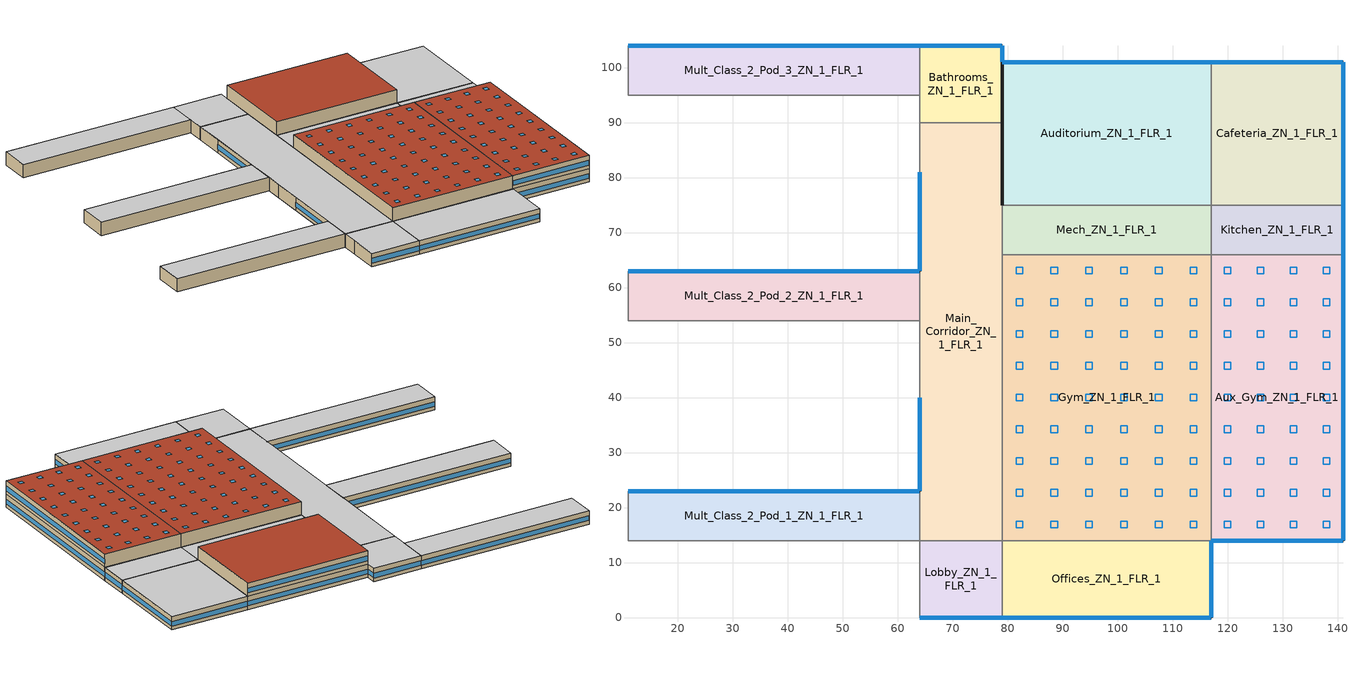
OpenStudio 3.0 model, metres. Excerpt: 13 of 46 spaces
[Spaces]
Aux_Gym_ZN_1_FLR_1
 floor ground (ext-slab): 141,66 141,14 117,14 117,66 z0
 wall outside (Steel Frame Non-res Ext Wall): 117,14 141,14 141,66 z0:4; 117,14 141,14 141,66 z4:8
 wall to Kitchen_ZN_1_FLR_1 (int-walls): 141,66 117,66 z0:4
 wall to Gym_ZN_1_FLR_1 (int-walls): 117,66 117,14 z0:4; 117,66 117,14 z4:8
 wall to LIBRARY_MEDIA_CENTER_ZN_1_FLR_2 (int-walls): 141,66 117,66 z4:8
 window (Window Non-res Fixed): 117.05,14 140.95,14 z1.1:2.51; 141,14.05 141,65.95 z1.1:2.5; 117.05,14 140.95,14 z5.1:6.51; 141,14.05 141,65.95 z5.1:6.5
 roof outside (IEAD Non-res Roof): 141,14 141,66 117,66 117,14 z8
 skylight (Skylight cons 456): 120.61,50.95 120.61,52.17 119.39,52.17 119.39,50.95 z8; 126.61,39.39 126.61,40.61 125.39,40.61 125.39,39.39 z8; 120.61,16.28 120.61,17.5 119.39,17.5 119.39,16.28 z8; 126.61,27.83 126.61,29.05 125.39,29.05 125.39,27.83 z8; 132.61,27.83 132.61,29.05 131.39,29.05 131.39,27.83 z8; 138.61,27.83 138.61,29.05 137.39,29.05 137.39,27.83 z8; 120.61,33.61 120.61,34.83 119.39,34.83 119.39,33.61 z8; 126.61,33.61 126.61,34.83 125.39,34.83 125.39,33.61 z8; 132.61,33.61 132.61,34.83 131.39,34.83 131.39,33.61 z8; 138.61,33.61 138.61,34.83 137.39,34.83 137.39,33.61 z8; 120.61,39.39 120.61,40.61 119.39,40.61 119.39,39.39 z8; 132.61,39.39 132.61,40.61 131.39,40.61 131.39,39.39 z8; 126.61,16.28 126.61,17.5 125.39,17.5 125.39,16.28 z8; 138.61,39.39 138.61,40.61 137.39,40.61 137.39,39.39 z8; 120.61,45.17 120.61,46.39 119.39,46.39 119.39,45.17 z8; 126.61,45.17 126.61,46.39 125.39,46.39 125.39,45.17 z8; 132.61,45.17 132.61,46.39 131.39,46.39 131.39,45.17 z8; 138.61,45.17 138.61,46.39 137.39,46.39 137.39,45.17 z8; 126.61,50.95 126.61,52.17 125.39,52.17 125.39,50.95 z8; 132.61,50.95 132.61,52.17 131.39,52.17 131.39,50.95 z8; 138.61,50.95 138.61,52.17 137.39,52.17 137.39,50.95 z8; 120.61,56.72 120.61,57.94 119.39,57.94 119.39,56.72 z8; 132.61,16.28 132.61,17.5 131.39,17.5 131.39,16.28 z8; 126.61,56.72 126.61,57.94 125.39,57.94 125.39,56.72 z8; 132.61,56.72 132.61,57.94 131.39,57.94 131.39,56.72 z8; 138.61,56.72 138.61,57.94 137.39,57.94 137.39,56.72 z8; 120.61,62.5 120.61,63.72 119.39,63.72 119.39,62.5 z8; 126.61,62.5 126.61,63.72 125.39,63.72 125.39,62.5 z8; 132.61,62.5 132.61,63.72 131.39,63.72 131.39,62.5 z8; 138.61,62.5 138.61,63.72 137.39,63.72 137.39,62.5 z8; 138.61,16.28 138.61,17.5 137.39,17.5 137.39,16.28 z8; 120.61,22.06 120.61,23.28 119.39,23.28 119.39,22.06 z8; 126.61,22.06 126.61,23.28 125.39,23.28 125.39,22.06 z8; 132.61,22.06 132.61,23.28 131.39,23.28 131.39,22.06 z8; 138.61,22.06 138.61,23.28 137.39,23.28 137.39,22.06 z8; 120.61,27.83 120.61,29.05 119.39,29.05 119.39,27.83 z8
Lobby_ZN_1_FLR_1
 floor ground (ext-slab): 79,14 79,0 64,0 64,14 z0
 wall outside (Steel Frame Non-res Ext Wall): 64,0 79,0 z0:4
 wall to Mult_Class_1_Pod_1_ZN_1_FLR_1 (int-walls): 64,9 64,0 z0:4
 wall to Offices_ZN_1_FLR_1 (int-walls): 79,0 79,14 z0:4
 wall to Main_Corridor_ZN_1_FLR_1 (int-walls): 79,14 64,14 z0:4
 wall to Corridor_Pod_1_ZN_1_FLR_1 (int-walls): 64,14 64,9 z0:4
 window (Window Non-res Fixed): 64.05,0 78.95,0 z1.1:2.51
 ceiling to Lobby_ZN_1_FLR_2 (INT-FLOOR-UNDERSIDE): 79,0 79,14 64,14 64,0 z4
Bathrooms_ZN_1_FLR_1
 floor ground (ext-slab): 79,104 79,90 64,90 64,104 z0
 wall outside (Steel Frame Non-res Ext Wall): 79,90 79,101 79,104 64,104 z0:4
 wall to Corridor_Pod_3_ZN_1_FLR_1 (int-walls): 64,95 64,90 z0:4
 wall to Main_Corridor_ZN_1_FLR_1 (int-walls): 64,90 79,90 z0:4
 wall to Mult_Class_2_Pod_3_ZN_1_FLR_1 (int-walls): 64,104 64,95 z0:4
 window (Window Non-res Fixed): 79,101.05 79,103.95 z1.1:2.55; 78.95,104 64.05,104 z1.1:2.51
 ceiling to Bathrooms_ZN_1_FLR_2 (INT-FLOOR-UNDERSIDE): 79,90 79,104 64,104 64,90 z4
Auditorium_ZN_1_FLR_1
 floor ground (ext-slab): 117,101 117,75 79,75 79,101 z0
 wall outside (Steel Frame Non-res Ext Wall): 117,101 79,101 79,75 z0:4; 117,101 79,101 79,75 z4:8
 wall to Mech_ZN_1_FLR_1 (int-walls): 79,75 117,75 z0:4
 wall to Cafeteria_ZN_1_FLR_1 (int-walls): 117,75 117,101 z0:4
 wall to Mech_ZN_1_FLR_2 (int-walls): 79,75 117,75 z4:8
 wall to LIBRARY_MEDIA_CENTER_ZN_1_FLR_2 (int-walls): 117,75 117,101 z4:8
 window (Window Non-res Fixed): 116.95,101 79.05,101 z1.1:2.5; 116.95,101 79.05,101 z5.1:6.5
 roof outside (IEAD Non-res Roof): 117,75 117,101 79,101 79,75 z8
Cafeteria_ZN_1_FLR_1
 floor ground (ext-slab): 141,101 141,75 117,75 117,101 z0
 wall outside (Steel Frame Non-res Ext Wall): 141,75 141,101 117,101 z0:4
 wall to Kitchen_ZN_1_FLR_1 (int-walls): 117,75 141,75 z0:4
 window (Window Non-res Fixed): 141,75.05 141,100.95 / 140.95,101 117.05,101 z1.1:2.51
 ceiling to LIBRARY_MEDIA_CENTER_ZN_1_FLR_2 (INT-FLOOR-UNDERSIDE): 141,75 141,101 117,101 117,75 z4
Gym_ZN_1_FLR_1
 floor ground (ext-slab): 117,66 117,14 79,14 79,66 z0
 wall to Offices_ZN_1_FLR_1 (int-walls): 79,14 117,14 z0:4
 wall to Mech_ZN_1_FLR_1 (int-walls): 117,66 79,66 z0:4
 wall to Main_Corridor_ZN_1_FLR_1 (int-walls): 79,66 79,14 z0:4
 wall to Offices_ZN_1_FLR_2 (int-walls): 79,14 117,14 z4:8
 wall to Mech_ZN_1_FLR_2 (int-walls): 117,66 79,66 z4:8
 wall to Main_Corridor_ZN_1_FLR_2 (int-walls): 79,66 79,14 z4:8
 roof outside (IEAD Non-res Roof): 117,14 117,66 79,66 79,14 z8
 skylight (Skylight cons 456): 108.11,33.61 108.11,34.83 106.89,34.83 106.89,33.61 z8; 82.78,16.28 82.78,17.5 81.56,17.5 81.56,16.28 z8; 101.78,22.06 101.78,23.28 100.56,23.28 100.56,22.06 z8; 108.11,22.06 108.11,23.28 106.89,23.28 106.89,22.06 z8; 114.44,22.06 114.44,23.28 113.22,23.28 113.22,22.06 z8; 82.78,27.83 82.78,29.05 81.56,29.05 81.56,27.83 z8; 89.11,27.83 89.11,29.05 87.89,29.05 87.89,27.83 z8; 95.44,27.83 95.44,29.05 94.22,29.05 94.22,27.83 z8; 101.78,27.83 101.78,29.05 100.56,29.05 100.56,27.83 z8; 108.11,27.83 108.11,29.05 106.89,29.05 106.89,27.83 z8; 114.44,27.83 114.44,29.05 113.22,29.05 113.22,27.83 z8; 82.78,33.61 82.78,34.83 81.56,34.83 81.56,33.61 z8; 89.11,16.28 89.11,17.5 87.89,17.5 87.89,16.28 z8; 89.11,33.61 89.11,34.83 87.89,34.83 87.89,33.61 z8; 95.44,33.61 95.44,34.83 94.22,34.83 94.22,33.61 z8; 101.78,33.61 101.78,34.83 100.56,34.83 100.56,33.61 z8; 114.44,33.61 114.44,34.83 113.22,34.83 113.22,33.61 z8; 82.78,39.39 82.78,40.61 81.56,40.61 81.56,39.39 z8; 89.11,39.39 89.11,40.61 87.89,40.61 87.89,39.39 z8; 95.44,39.39 95.44,40.61 94.22,40.61 94.22,39.39 z8; 101.78,39.39 101.78,40.61 100.56,40.61 100.56,39.39 z8; 108.11,39.39 108.11,40.61 106.89,40.61 106.89,39.39 z8; 95.44,16.28 95.44,17.5 94.22,17.5 94.22,16.28 z8; 114.44,39.39 114.44,40.61 113.22,40.61 113.22,39.39 z8; 82.78,45.17 82.78,46.39 81.56,46.39 81.56,45.17 z8; 89.11,45.17 89.11,46.39 87.89,46.39 87.89,45.17 z8; 95.44,45.17 95.44,46.39 94.22,46.39 94.22,45.17 z8; 101.78,45.17 101.78,46.39 100.56,46.39 100.56,45.17 z8; 108.11,45.17 108.11,46.39 106.89,46.39 106.89,45.17 z8; 114.44,45.17 114.44,46.39 113.22,46.39 113.22,45.17 z8; 82.78,50.95 82.78,52.17 81.56,52.17 81.56,50.95 z8; 89.11,50.95 89.11,52.17 87.89,52.17 87.89,50.95 z8; 95.44,50.95 95.44,52.17 94.22,52.17 94.22,50.95 z8; 101.78,16.28 101.78,17.5 100.56,17.5 100.56,16.28 z8; 101.78,50.95 101.78,52.17 100.56,52.17 100.56,50.95 z8; 108.11,50.95 108.11,52.17 106.89,52.17 106.89,50.95 z8; 114.44,50.95 114.44,52.17 113.22,52.17 113.22,50.95 z8; 82.78,56.72 82.78,57.94 81.56,57.94 81.56,56.72 z8; 89.11,56.72 89.11,57.94 87.89,57.94 87.89,56.72 z8; 95.44,56.72 95.44,57.94 94.22,57.94 94.22,56.72 z8; 101.78,56.72 101.78,57.94 100.56,57.94 100.56,56.72 z8; 108.11,56.72 108.11,57.94 106.89,57.94 106.89,56.72 z8; 114.44,56.72 114.44,57.94 113.22,57.94 113.22,56.72 z8; 82.78,62.5 82.78,63.72 81.56,63.72 81.56,62.5 z8; 108.11,16.28 108.11,17.5 106.89,17.5 106.89,16.28 z8; 89.11,62.5 89.11,63.72 87.89,63.72 87.89,62.5 z8; 95.44,62.5 95.44,63.72 94.22,63.72 94.22,62.5 z8; 101.78,62.5 101.78,63.72 100.56,63.72 100.56,62.5 z8; 108.11,62.5 108.11,63.72 106.89,63.72 106.89,62.5 z8; 114.44,62.5 114.44,63.72 113.22,63.72 113.22,62.5 z8; 114.44,16.28 114.44,17.5 113.22,17.5 113.22,16.28 z8; 82.78,22.06 82.78,23.28 81.56,23.28 81.56,22.06 z8; 89.11,22.06 89.11,23.28 87.89,23.28 87.89,22.06 z8; 95.44,22.06 95.44,23.28 94.22,23.28 94.22,22.06 z8
Kitchen_ZN_1_FLR_1
 floor ground (ext-slab): 141,75 141,66 117,66 117,75 z0
 wall outside (Steel Frame Non-res Ext Wall): 141,66 141,75 z0:4
 wall to Mech_ZN_1_FLR_1 (int-walls): 117,75 117,66 z0:4
 window (Window Non-res Fixed): 141,66.05 141,74.95 z1.1:2.52
 ceiling to LIBRARY_MEDIA_CENTER_ZN_1_FLR_2 (INT-FLOOR-UNDERSIDE): 141,66 141,75 117,75 117,66 z4
Main_Corridor_ZN_1_FLR_1
 floor ground (ext-slab): 79,90 79,14 64,14 64,90 z0
 wall outside (Steel Frame Non-res Ext Wall): 64,40 64,23 / 79,75 79,90 / 64,81 64,63 z0:4
 wall to Mult_Class_1_Pod_2_ZN_1_FLR_1 (int-walls): 64,49 64,40 z0:4
 wall to Mult_Class_2_Pod_1_ZN_1_FLR_1 (int-walls): 64,23 64,14 z0:4
 wall to Mech_ZN_1_FLR_1 (int-walls): 79,66 79,75 z0:4
 wall to Mult_Class_1_Pod_3_ZN_1_FLR_1 (int-walls): 64,90 64,81 z0:4
 wall to Mult_Class_2_Pod_2_ZN_1_FLR_1 (int-walls): 64,63 64,54 z0:4
 wall to Corridor_Pod_2_ZN_1_FLR_1 (int-walls): 64,54 64,49 z0:4
 window (Window Non-res Fixed): 64,39.95 64,23.05 / 64,80.95 64,63.05 z1.1:2.51
 ceiling to Main_Corridor_ZN_1_FLR_2 (INT-FLOOR-UNDERSIDE): 79,14 79,90 64,90 64,14 z4
Mech_ZN_1_FLR_1
 floor ground (ext-slab): 117,75 117,66 79,66 79,75 z0
 ceiling to Mech_ZN_1_FLR_2 (INT-FLOOR-UNDERSIDE): 117,66 117,75 79,75 79,66 z4
Mult_Class_2_Pod_1_ZN_1_FLR_1
 floor ground (ext-slab): 64,23 64,14 11,14 11,23 z0
 wall outside (Steel Frame Non-res Ext Wall): 64,23 11,23 z0:4
 wall to Corridor_Pod_1_ZN_1_FLR_1 (int-walls): 11,14 64,14 z0:4
 wall to Corner_Class_2_Pod_1_ZN_1_FLR_1 (int-walls): 11,23 11,14 z0:4
 window (Window Non-res Fixed): 63.95,23 11.05,23 z1.1:2.5
 ceiling to Mult_Class_2_Pod_1_ZN_1_FLR_2 (INT-FLOOR-UNDERSIDE): 64,14 64,23 11,23 11,14 z4
Mult_Class_2_Pod_2_ZN_1_FLR_1
 floor ground (ext-slab): 64,63 64,54 11,54 11,63 z0
 wall outside (Steel Frame Non-res Ext Wall): 64,63 11,63 z0:4
 wall to Corridor_Pod_2_ZN_1_FLR_1 (int-walls): 11,54 64,54 z0:4
 wall to Corner_Class_2_Pod_2_ZN_1_FLR_1 (int-walls): 11,63 11,54 z0:4
 window (Window Non-res Fixed): 63.95,63 11.05,63 z1.1:2.5
 ceiling to Mult_Class_2_Pod_2_ZN_1_FLR_2 (INT-FLOOR-UNDERSIDE): 64,54 64,63 11,63 11,54 z4
Mult_Class_2_Pod_3_ZN_1_FLR_1
 floor ground (ext-slab): 64,104 64,95 11,95 11,104 z0
 wall outside (Steel Frame Non-res Ext Wall): 64,104 11,104 z0:4
 wall to Corridor_Pod_3_ZN_1_FLR_1 (int-walls): 11,95 64,95 z0:4
 wall to Corner_Class_2_Pod_3_ZN_1_FLR_1 (int-walls): 11,104 11,95 z0:4
 window (Window Non-res Fixed): 63.95,104 11.05,104 z1.1:2.5
 ceiling to Mult_Class_2_Pod_3_ZN_1_FLR_2 (INT-FLOOR-UNDERSIDE): 64,95 64,104 11,104 11,95 z4
Offices_ZN_1_FLR_1
 floor ground (ext-slab): 117,14 117,0 79,0 79,14 z0
 wall outside (Steel Frame Non-res Ext Wall): 79,0 117,0 117,14 z0:4
 window (Window Non-res Fixed): 79.05,0 116.95,0 z1.1:2.5; 117,0.05 117,13.95 z1.1:2.51
 ceiling to Offices_ZN_1_FLR_2 (INT-FLOOR-UNDERSIDE): 117,0 117,14 79,14 79,0 z4
[Site]
USA IL-CHICAGO-OHARE: Latitude {deg}=41.77; Longitude {deg}=-87.75; Time Zone {hr}=-6; Elevation {m}=190; Terrain=City
[Building]
Ref Bldg Secondary School New2004_v1.3_5.0: North Axis {deg}=0
[SizingPeriod:DesignDay] Barometric Pressure {Pa}=99063; Rain Indicator=0; Snow Indicator=0; Day of Month=21; Daylight Saving Time Indicator=0; Humidity Indicating Type=Wetbulb; Solar Model Indicator=ASHRAEClearSky
Name | Maximum Dry-Bulb Temperature {C} | Daily Dry-Bulb Temperature Range {deltaC} | Humidity Indicating Conditions at Maximum Dry-Bulb | Wind Speed {m/s} | Wind Direction {deg} | Sky Clearness | Month | Day Type
CHICAGO Ann Htg 99.6% Condns DB | -20.6 | 0 | -20.6 | 4.9 | 270 | 0 | 1 | WinterDesignDay
CHICAGO Ann Clg .4% Condns WB=>MDB | 31.2 | 10.7 | 25.5 | 5.3 | 230 | 1 | 7 | SummerDesignDay
[ClimateZones]
Climate Zone Institution Name 1=ASHRAE; Climate Zone Document Name 1=ANSI/ASHRAE Standard 169; Climate Zone Document Year 1=2006; Climate Zone Institution Name 2=CEC; Climate Zone Document Name 2=California Climate Zone Descriptions; Climate Zone Document Year 2=1995
[Construction]
Skylight cons 456: Skylight Plexi Atofina 2602, Air, Skylight Plexi Atofina 2602
IEAD Non-res Roof: Roof Membrane, IEAD NonRes Roof Insulation, Metal Decking
int-walls: 1/2IN Gypsum, 1/2IN Gypsum
Steel Frame Non-res Ext Wall: Wood Siding, Steel Frame NonRes Wall Insulation, 1/2IN Gypsum
ext-slab: HW CONCRETE, CP02 CARPET PAD
INT-FLOOR-UNDERSIDE: CP02 CARPET PAD, MAT-CC05 4 HW CONCRETE
Window Non-res Fixed: NonRes Fixed Assembly Window
InteriorFurnishings: Std Wood 6inch
[WindowMaterial:Glazing]
Skylight Plexi Atofina 2602: Optical Data Type=SpectralAverage; Thickness {m}=0.002997; Solar Transmittance at Normal Incidence=0.507; Front Side Solar Reflectance at Normal Incidence=0.221; Back Side Solar Reflectance at Normal Incidence=0.222; Visible Transmittance at Normal Incidence=0.486; Front Side Visible Reflectance at Normal Incidence=0.3; Back Side Visible Reflectance at Normal Incidence=0.3; Infrared Transmittance at Normal Incidence=0; Front Side Infrared Hemispherical Emissivity=0.9; Back Side Infrared Hemispherical Emissivity=0.9; Conductivity {W/m-K}=0.187; Dirt Correction Factor for Solar and Visible Transmittance=1; Solar Diffusing=No
[WindowMaterial:Gas]
Air: Gas Type=Air; Thickness {m}=0.0127
[Material] Thermal Absorptance=0.9
Name | Roughness | Thickness {m} | Conductivity {W/m-K} | Density {kg/m3} | Specific Heat {J/kg-K} | Solar Absorptance | Visible Absorptance
Roof Membrane | VeryRough | 0.0095 | 0.16 | 1121.29 | 1460 | 0.7 | 0.7
IEAD NonRes Roof Insulation | MediumRough | 0.127339 | 0.049 | 265 | 836.8 | 0.7 | 0.7
Metal Decking | MediumSmooth | 0.0015 | 45.006 | 7680 | 418.4 | 0.7 | 0.3
1/2IN Gypsum | Smooth | 0.0127 | 0.16 | 784.9 | 830 | 0.92 | 0.92
Wood Siding | MediumSmooth | 0.01 | 0.11 | 544.62 | 1210 | 0.78 | 0.78
Steel Frame NonRes Wall Insulation | MediumRough | 0.0870565 | 0.049 | 265 | 836.8 | 0.7 | 0.7
HW CONCRETE; MAT-CC05 4 HW CONCRETE | Rough | 0.1016 | 1.311 | 2240 | 836.8 | 0.7 | 0.7
Std Wood 6inch | MediumSmooth | 0.15 | 0.12 | 540 | 1210 | 0.7 | 0.7
[Material:NoMass]
CP02 CARPET PAD: Roughness=VeryRough; Thermal Resistance {m2-K/W}=0.2165; Thermal Absorptance=0.9; Solar Absorptance=0.7; Visible Absorptance=0.8
[WindowMaterial:SimpleGlazingSystem]
NonRes Fixed Assembly Window: U-Factor {W/m2-K}=3.23646; Solar Heat Gain Coefficient=0.39
[ThermalZone] Multiplier=1; Use Ideal Air Loads=No
Name | Thermostat
Aux_Gym_ZN_1_FLR_1 Thermal Zone | Aux_Gym_ZN_1_FLR_1 DualSPSched
Lobby_ZN_1_FLR_1 Thermal Zone | Lobby_ZN_1_FLR_1 DualSPSched
Mult_Class_2_Pod_1_ZN_1_FLR_1 Thermal Zone | Mult_Class_2_Pod_1_ZN_1_FLR_1 DualSPSched
Bathrooms_ZN_1_FLR_1 Thermal Zone | Bathrooms_ZN_1_FLR_1 DualSPSched
Auditorium_ZN_1_FLR_1 Thermal Zone | Auditorium_ZN_1_FLR_1 DualSPSched
Cafeteria_ZN_1_FLR_1 Thermal Zone | Cafeteria_ZN_1_FLR_1 DualSPSched
Gym_ZN_1_FLR_1 Thermal Zone | Gym_ZN_1_FLR_1 DualSPSched
Kitchen_ZN_1_FLR_1 Thermal Zone | Kitchen_ZN_1_FLR_1 DualSPSched
Main_Corridor_ZN_1_FLR_1 Thermal Zone | Main_Corridor_ZN_1_FLR_1 DualSPSched
Mech_ZN_1_FLR_1 Thermal Zone | Mech_ZN_1_FLR_1 DualSPSched
Mult_Class_2_Pod_2_ZN_1_FLR_1 Thermal Zone | Mult_Class_2_Pod_2_ZN_1_FLR_1 DualSPSched
Mult_Class_2_Pod_3_ZN_1_FLR_1 Thermal Zone | Mult_Class_2_Pod_3_ZN_1_FLR_1 DualSPSched
Offices_ZN_1_FLR_1 Thermal Zone | Offices_ZN_1_FLR_1 DualSPSched
[Space] Part of Total Floor Area=Yes
Name | Thermal Zone | Design Specification Outdoor Air Object
Aux_Gym_ZN_1_FLR_1 | Aux_Gym_ZN_1_FLR_1 Thermal Zone | SZ DSOA Aux_Gym_ZN_1_FLR_1
Lobby_ZN_1_FLR_1 | Lobby_ZN_1_FLR_1 Thermal Zone | SZ DSOA Lobby_ZN_1_FLR_1
Mult_Class_2_Pod_1_ZN_1_FLR_1 | Mult_Class_2_Pod_1_ZN_1_FLR_1 Thermal Zone | SZ DSOA Mult_Class_2_Pod_1_ZN_1_FLR_1
Bathrooms_ZN_1_FLR_1 | Bathrooms_ZN_1_FLR_1 Thermal Zone | SZ DSOA Bathrooms_ZN_1_FLR_1
Auditorium_ZN_1_FLR_1 | Auditorium_ZN_1_FLR_1 Thermal Zone | SZ DSOA Auditorium_ZN_1_FLR_1
Cafeteria_ZN_1_FLR_1 | Cafeteria_ZN_1_FLR_1 Thermal Zone | SZ DSOA Cafeteria_ZN_1_FLR_1
Gym_ZN_1_FLR_1 | Gym_ZN_1_FLR_1 Thermal Zone | SZ DSOA Gym_ZN_1_FLR_1
Kitchen_ZN_1_FLR_1 | Kitchen_ZN_1_FLR_1 Thermal Zone | SZ DSOA Kitchen_ZN_1_FLR_1
Main_Corridor_ZN_1_FLR_1 | Main_Corridor_ZN_1_FLR_1 Thermal Zone | SZ DSOA Main_Corridor_ZN_1_FLR_1
Mech_ZN_1_FLR_1 | Mech_ZN_1_FLR_1 Thermal Zone | SZ DSOA Mech_ZN_1_FLR_1
Mult_Class_2_Pod_2_ZN_1_FLR_1 | Mult_Class_2_Pod_2_ZN_1_FLR_1 Thermal Zone | SZ DSOA Mult_Class_2_Pod_2_ZN_1_FLR_1
Mult_Class_2_Pod_3_ZN_1_FLR_1 | Mult_Class_2_Pod_3_ZN_1_FLR_1 Thermal Zone | SZ DSOA Mult_Class_2_Pod_3_ZN_1_FLR_1
Offices_ZN_1_FLR_1 | Offices_ZN_1_FLR_1 Thermal Zone | SZ DSOA Offices_ZN_1_FLR_1
[ThermostatSetpoint:DualSetpoint]
Name | Heating Setpoint Temperature Schedule | Cooling Setpoint Temperature Schedule
Aux_Gym_ZN_1_FLR_1 DualSPSched; Lobby_ZN_1_FLR_1 DualSPSched; Mult_Class_2_Pod_1_ZN_1_FLR_1 DualSPSched; Auditorium_ZN_1_FLR_1 DualSPSched; Cafeteria_ZN_1_FLR_1 DualSPSched; Gym_ZN_1_FLR_1 DualSPSched; Mult_Class_2_Pod_2_ZN_1_FLR_1 DualSPSched; Mult_Class_2_Pod_3_ZN_1_FLR_1 DualSPSched; Offices_ZN_1_FLR_1 DualSPSched | HTGSETP_SCH | CLGSETP_SCH
Bathrooms_ZN_1_FLR_1 DualSPSched; Kitchen_ZN_1_FLR_1 DualSPSched; Main_Corridor_ZN_1_FLR_1 DualSPSched; Mech_ZN_1_FLR_1 DualSPSched | HTGSETP_SCH_BathCorrMechKitchen | CLGSETP_SCH_BathCorrMechKitchen
[SpaceInfiltration:DesignFlowRate] Schedule=INFIL_SCH; Constant Term Coefficient=1; Temperature Term Coefficient=0; Velocity Term Coefficient=0; Velocity Squared Term Coefficient=0
Name | Space or SpaceType | Design Flow Rate Calculation Method | Flow per Exterior Surface Area {m3/s-m2} | Air Changes per Hour {1/hr}
Mult_Class_2_Pod_1_ZN_1_FLR_1_Infiltration | Mult_Class_2_Pod_1_ZN_1_FLR_1 | Flow/ExteriorWallArea | 0.000302
Auditorium_ZN_1_FLR_1_Infiltration | Auditorium_ZN_1_FLR_1 | Flow/ExteriorWallArea | 0.000302
Aux_Gym_ZN_1_FLR_1_Infiltration | Aux_Gym_ZN_1_FLR_1 | Flow/ExteriorWallArea | 0.000302
Bathrooms_ZN_1_FLR_1_Infiltration | Bathrooms_ZN_1_FLR_1 | Flow/ExteriorWallArea | 0.000302
Cafeteria_ZN_1_FLR_1_Infiltration | Cafeteria_ZN_1_FLR_1 | Flow/ExteriorWallArea | 0.000302
Gym_ZN_1_FLR_1_Infiltration | Gym_ZN_1_FLR_1 | AirChanges/Hour |  | 0.14
Kitchen_ZN_1_FLR_1_Infiltration | Kitchen_ZN_1_FLR_1 | Flow/ExteriorWallArea | 0.000302
Lobby_ZN_1_FLR_1_Infiltration | Lobby_ZN_1_FLR_1 | Flow/ExteriorWallArea | 0.000302
Main_Corridor_ZN_1_FLR_1_Infiltration | Main_Corridor_ZN_1_FLR_1 | Flow/ExteriorWallArea | 0.000302
Mult_Class_2_Pod_2_ZN_1_FLR_1_Infiltration | Mult_Class_2_Pod_2_ZN_1_FLR_1 | Flow/ExteriorWallArea | 0.000302
Mult_Class_2_Pod_3_ZN_1_FLR_1_Infiltration | Mult_Class_2_Pod_3_ZN_1_FLR_1 | Flow/ExteriorWallArea | 0.000302
Offices_ZN_1_FLR_1_Infiltration | Offices_ZN_1_FLR_1 | Flow/ExteriorWallArea | 0.000302
[DesignSpecification:OutdoorAir]
Name | Outdoor Air Flow per Person {m3/s-person} | Outdoor Air Flow per Floor Area {m3/s-m2}
SZ DSOA Kitchen_ZN_1_FLR_1; SZ DSOA Auditorium_ZN_1_FLR_1; SZ DSOA Mult_Class_2_Pod_1_ZN_1_FLR_1; SZ DSOA Mult_Class_2_Pod_2_ZN_1_FLR_1; SZ DSOA Mult_Class_2_Pod_3_ZN_1_FLR_1 | 0.008
SZ DSOA Aux_Gym_ZN_1_FLR_1; SZ DSOA Cafeteria_ZN_1_FLR_1; SZ DSOA Gym_ZN_1_FLR_1; SZ DSOA Offices_ZN_1_FLR_1 | 0.01
SZ DSOA Bathrooms_ZN_1_FLR_1 | 0.025
SZ DSOA Lobby_ZN_1_FLR_1; SZ DSOA Main_Corridor_ZN_1_FLR_1 |  | 0.0005
SZ DSOA Mech_ZN_1_FLR_1 |  | 0.00025
[InternalMass:Definition] Construction=InteriorFurnishings; Design Level Calculation Method=SurfaceArea
Name | Surface Area {m2}
Auditorium_ZN_1_FLR_1 Internal Mass Definition | 1976
Aux_Gym_ZN_1_FLR_1 Internal Mass Definition | 2496
Bathrooms_ZN_1_FLR_1 Internal Mass Definition; Lobby_ZN_1_FLR_1 Internal Mass Definition | 420
Cafeteria_ZN_1_FLR_1 Internal Mass Definition | 1248
Gym_ZN_1_FLR_1 Internal Mass Definition | 3952
Kitchen_ZN_1_FLR_1 Internal Mass Definition | 432
Main_Corridor_ZN_1_FLR_1 Internal Mass Definition | 2280
Mech_ZN_1_FLR_1 Internal Mass Definition | 684
Mult_Class_2_Pod_1_ZN_1_FLR_1 Internal Mass Definition; Mult_Class_2_Pod_2_ZN_1_FLR_1 Internal Mass Definition; Mult_Class_2_Pod_3_ZN_1_FLR_1 Internal Mass Definition | 954
Offices_ZN_1_FLR_1 Internal Mass Definition | 1064
[InternalMass] Multiplier=1
Name | Internal Mass Definition | Space or SpaceType
Auditorium_ZN_1_FLR_1 Internal Mass | Auditorium_ZN_1_FLR_1 Internal Mass Definition | Auditorium_ZN_1_FLR_1
Aux_Gym_ZN_1_FLR_1 Internal Mass | Aux_Gym_ZN_1_FLR_1 Internal Mass Definition | Aux_Gym_ZN_1_FLR_1
Bathrooms_ZN_1_FLR_1 Internal Mass | Bathrooms_ZN_1_FLR_1 Internal Mass Definition | Bathrooms_ZN_1_FLR_1
Cafeteria_ZN_1_FLR_1 Internal Mass | Cafeteria_ZN_1_FLR_1 Internal Mass Definition | Cafeteria_ZN_1_FLR_1
Gym_ZN_1_FLR_1 Internal Mass | Gym_ZN_1_FLR_1 Internal Mass Definition | Gym_ZN_1_FLR_1
Kitchen_ZN_1_FLR_1 Internal Mass | Kitchen_ZN_1_FLR_1 Internal Mass Definition | Kitchen_ZN_1_FLR_1
Lobby_ZN_1_FLR_1 Internal Mass | Lobby_ZN_1_FLR_1 Internal Mass Definition | Lobby_ZN_1_FLR_1
Main_Corridor_ZN_1_FLR_1 Internal Mass | Main_Corridor_ZN_1_FLR_1 Internal Mass Definition | Main_Corridor_ZN_1_FLR_1
Mech_ZN_1_FLR_1 Internal Mass | Mech_ZN_1_FLR_1 Internal Mass Definition | Mech_ZN_1_FLR_1
Mult_Class_2_Pod_1_ZN_1_FLR_1 Internal Mass | Mult_Class_2_Pod_1_ZN_1_FLR_1 Internal Mass Definition | Mult_Class_2_Pod_1_ZN_1_FLR_1
Mult_Class_2_Pod_2_ZN_1_FLR_1 Internal Mass | Mult_Class_2_Pod_2_ZN_1_FLR_1 Internal Mass Definition | Mult_Class_2_Pod_2_ZN_1_FLR_1
Mult_Class_2_Pod_3_ZN_1_FLR_1 Internal Mass | Mult_Class_2_Pod_3_ZN_1_FLR_1 Internal Mass Definition | Mult_Class_2_Pod_3_ZN_1_FLR_1
Offices_ZN_1_FLR_1 Internal Mass | Offices_ZN_1_FLR_1 Internal Mass Definition | Offices_ZN_1_FLR_1
[ElectricEquipment:Definition]
Name | Design Level Calculation Method | Watts per Space Floor Area {W/m2} | Fraction Latent | Fraction Radiant | Fraction Lost | Design Level {W}
Auditorium_ZN_1_FLR_1_PlugMisc_Equip Definition; Aux_Gym_ZN_1_FLR_1_PlugMisc_Equip Definition; Gym_ZN_1_FLR_1_PlugMisc_Equip Definition | Watts/Area | 5 | 0 | 0.5 | 0
Bathrooms_ZN_1_FLR_1_PlugMisc_Equip Definition; Lobby_ZN_1_FLR_1_PlugMisc_Equip Definition; Main_Corridor_ZN_1_FLR_1_PlugMisc_Equip Definition; Mech_ZN_1_FLR_1_PlugMisc_Equip Definition | Watts/Area | 4 | 0 | 0.5 | 0
Cafeteria_ZN_1_FLR_1_PlugMisc_Equip Definition | Watts/Area | 19.26 | 0 | 0.5 | 0
Kitchen_ZN_1_FLR_1_ExhFan_Equip Definition | EquipmentLevel |  | 0 | 0 | 1 | 699
Kitchen_ZN_1_FLR_1_MiscElec_Equip Definition | EquipmentLevel |  | 0.25 | 0.3 | 0.2 | 47994
Mech_ZN_1_FLR_1_Elevators_Equip Definition | EquipmentLevel |  | 0 | 0.5 | 0 | 32109.9
Mult_Class_2_Pod_1_ZN_1_FLR_1_PlugMisc_Equip Definition; Mult_Class_2_Pod_2_ZN_1_FLR_1_PlugMisc_Equip Definition; Mult_Class_2_Pod_3_ZN_1_FLR_1_PlugMisc_Equip Definition | Watts/Area | 10 | 0 | 0.5 | 0
Offices_ZN_1_FLR_1_PlugMisc_Equip Definition | Watts/Area | 10.8 | 0 | 0.5 | 0
[ElectricEquipment]
Name | Electric Equipment Definition | Space or SpaceType | Schedule
Auditorium_ZN_1_FLR_1_PlugMisc_Equip | Auditorium_ZN_1_FLR_1_PlugMisc_Equip Definition | Auditorium_ZN_1_FLR_1 | BLDG_EQUIP_SCH
Aux_Gym_ZN_1_FLR_1_PlugMisc_Equip | Aux_Gym_ZN_1_FLR_1_PlugMisc_Equip Definition | Aux_Gym_ZN_1_FLR_1 | BLDG_EQUIP_SCH
Bathrooms_ZN_1_FLR_1_PlugMisc_Equip | Bathrooms_ZN_1_FLR_1_PlugMisc_Equip Definition | Bathrooms_ZN_1_FLR_1 | BLDG_EQUIP_SCH
Cafeteria_ZN_1_FLR_1_PlugMisc_Equip | Cafeteria_ZN_1_FLR_1_PlugMisc_Equip Definition | Cafeteria_ZN_1_FLR_1 | KITCHEN_ELEC_EQUIP_SCH
Gym_ZN_1_FLR_1_PlugMisc_Equip | Gym_ZN_1_FLR_1_PlugMisc_Equip Definition | Gym_ZN_1_FLR_1 | BLDG_EQUIP_SCH
Kitchen_ZN_1_FLR_1_ExhFan_Equip | Kitchen_ZN_1_FLR_1_ExhFan_Equip Definition | Kitchen_ZN_1_FLR_1 | Kitchen_Exhaust_SCH
Kitchen_ZN_1_FLR_1_MiscElec_Equip | Kitchen_ZN_1_FLR_1_MiscElec_Equip Definition | Kitchen_ZN_1_FLR_1 | KITCHEN_ELEC_EQUIP_SCH
Lobby_ZN_1_FLR_1_PlugMisc_Equip | Lobby_ZN_1_FLR_1_PlugMisc_Equip Definition | Lobby_ZN_1_FLR_1 | BLDG_EQUIP_SCH
Main_Corridor_ZN_1_FLR_1_PlugMisc_Equip | Main_Corridor_ZN_1_FLR_1_PlugMisc_Equip Definition | Main_Corridor_ZN_1_FLR_1 | BLDG_EQUIP_SCH
Mech_ZN_1_FLR_1_Elevators_Equip | Mech_ZN_1_FLR_1_Elevators_Equip Definition | Mech_ZN_1_FLR_1 | BLDG_ELEVATORS
Mech_ZN_1_FLR_1_PlugMisc_Equip | Mech_ZN_1_FLR_1_PlugMisc_Equip Definition | Mech_ZN_1_FLR_1 | BLDG_EQUIP_SCH
Mult_Class_2_Pod_1_ZN_1_FLR_1_PlugMisc_Equip | Mult_Class_2_Pod_1_ZN_1_FLR_1_PlugMisc_Equip Definition | Mult_Class_2_Pod_1_ZN_1_FLR_1 | BLDG_EQUIP_SCH
Mult_Class_2_Pod_2_ZN_1_FLR_1_PlugMisc_Equip | Mult_Class_2_Pod_2_ZN_1_FLR_1_PlugMisc_Equip Definition | Mult_Class_2_Pod_2_ZN_1_FLR_1 | BLDG_EQUIP_SCH
Mult_Class_2_Pod_3_ZN_1_FLR_1_PlugMisc_Equip | Mult_Class_2_Pod_3_ZN_1_FLR_1_PlugMisc_Equip Definition | Mult_Class_2_Pod_3_ZN_1_FLR_1 | BLDG_EQUIP_SCH
Offices_ZN_1_FLR_1_PlugMisc_Equip | Offices_ZN_1_FLR_1_PlugMisc_Equip Definition | Offices_ZN_1_FLR_1 | BLDG_EQUIP_SCH
[Lights:Definition] Design Level Calculation Method=Watts/Area; Fraction Radiant=0.37; Fraction Visible=0.2; Return Air Fraction=0; Return Air Fraction Calculated from Plenum Temperature=No
Name | Watts per Space Floor Area {W/m2}
Auditorium_ZN_1_FLR_1_Lights Definition; Bathrooms_ZN_1_FLR_1_Lights Definition | 9.68
Aux_Gym_ZN_1_FLR_1_Lights Definition; Cafeteria_ZN_1_FLR_1_Lights Definition; Gym_ZN_1_FLR_1_Lights Definition; Mult_Class_2_Pod_1_ZN_1_FLR_1_Lights Definition; Mult_Class_2_Pod_2_ZN_1_FLR_1_Lights Definition; Mult_Class_2_Pod_3_ZN_1_FLR_1_Lights Definition | 15.06
Kitchen_ZN_1_FLR_1_Lights Definition | 12.91
Lobby_ZN_1_FLR_1_Lights Definition | 13.99
Main_Corridor_ZN_1_FLR_1_Lights Definition | 5.38
Mech_ZN_1_FLR_1_Lights Definition | 16.14
Offices_ZN_1_FLR_1_Lights Definition | 11.84
[Lights] Schedule=BLDG_LIGHT_SCH; Fraction Replaceable=1
Name | Lights Definition | Space or SpaceType
Auditorium_ZN_1_FLR_1_Lights | Auditorium_ZN_1_FLR_1_Lights Definition | Auditorium_ZN_1_FLR_1
Aux_Gym_ZN_1_FLR_1_Lights | Aux_Gym_ZN_1_FLR_1_Lights Definition | Aux_Gym_ZN_1_FLR_1
Bathrooms_ZN_1_FLR_1_Lights | Bathrooms_ZN_1_FLR_1_Lights Definition | Bathrooms_ZN_1_FLR_1
Cafeteria_ZN_1_FLR_1_Lights | Cafeteria_ZN_1_FLR_1_Lights Definition | Cafeteria_ZN_1_FLR_1
Gym_ZN_1_FLR_1_Lights | Gym_ZN_1_FLR_1_Lights Definition | Gym_ZN_1_FLR_1
Kitchen_ZN_1_FLR_1_Lights | Kitchen_ZN_1_FLR_1_Lights Definition | Kitchen_ZN_1_FLR_1
Lobby_ZN_1_FLR_1_Lights | Lobby_ZN_1_FLR_1_Lights Definition | Lobby_ZN_1_FLR_1
Main_Corridor_ZN_1_FLR_1_Lights | Main_Corridor_ZN_1_FLR_1_Lights Definition | Main_Corridor_ZN_1_FLR_1
Mech_ZN_1_FLR_1_Lights | Mech_ZN_1_FLR_1_Lights Definition | Mech_ZN_1_FLR_1
Mult_Class_2_Pod_1_ZN_1_FLR_1_Lights | Mult_Class_2_Pod_1_ZN_1_FLR_1_Lights Definition | Mult_Class_2_Pod_1_ZN_1_FLR_1
Mult_Class_2_Pod_2_ZN_1_FLR_1_Lights | Mult_Class_2_Pod_2_ZN_1_FLR_1_Lights Definition | Mult_Class_2_Pod_2_ZN_1_FLR_1
Mult_Class_2_Pod_3_ZN_1_FLR_1_Lights | Mult_Class_2_Pod_3_ZN_1_FLR_1_Lights Definition | Mult_Class_2_Pod_3_ZN_1_FLR_1
Offices_ZN_1_FLR_1_Lights | Offices_ZN_1_FLR_1_Lights Definition | Offices_ZN_1_FLR_1
[People:Definition] Fraction Radiant=0.3; Enable ASHRAE 55 Comfort Warnings=No; Mean Radiant Temperature Calculation Type=ZoneAveraged; Thermal Comfort Model Type 1=FANGER
Name | Number of People Calculation Method | Space Floor Area per Person {m2/person} | Number of People {people}
Auditorium_ZN_1_FLR_1 People Definition; Gym_ZN_1_FLR_1 People Definition | Area/Person | 1
Aux_Gym_ZN_1_FLR_1 People Definition | Area/Person | 3.33
Bathrooms_ZN_1_FLR_1 People Definition | Area/Person | 10
Cafeteria_ZN_1_FLR_1 People Definition | Area/Person | 1.39
Kitchen_ZN_1_FLR_1 People Definition | People |  | 32.4
Mech_ZN_1_FLR_1 People Definition | Area/Person | 100
Mult_Class_2_Pod_1_ZN_1_FLR_1 People Definition; Mult_Class_2_Pod_2_ZN_1_FLR_1 People Definition; Mult_Class_2_Pod_3_ZN_1_FLR_1 People Definition | Area/Person | 4
Offices_ZN_1_FLR_1 People Definition | Area/Person | 20
[People] Activity Level Schedule=ACTIVITY_SCH; Work Efficiency Schedule=WORK_EFF_SCH; Clothing Insulation Schedule=CLOTHING_SCH; Air Velocity Schedule=AIR_VELO_SCH; Multiplier=1
Name | People Definition | Space or SpaceType | Number of People Schedule
Auditorium_ZN_1_FLR_1 People | Auditorium_ZN_1_FLR_1 People Definition | Auditorium_ZN_1_FLR_1 | BLDG_OCC_SCH_Auditorium
Aux_Gym_ZN_1_FLR_1 People | Aux_Gym_ZN_1_FLR_1 People Definition | Aux_Gym_ZN_1_FLR_1 | BLDG_OCC_SCH_Gym
Bathrooms_ZN_1_FLR_1 People | Bathrooms_ZN_1_FLR_1 People Definition | Bathrooms_ZN_1_FLR_1 | BLDG_OCC_SCH
Cafeteria_ZN_1_FLR_1 People | Cafeteria_ZN_1_FLR_1 People Definition | Cafeteria_ZN_1_FLR_1 | BLDG_OCC_SCH_Cafeteria
Gym_ZN_1_FLR_1 People | Gym_ZN_1_FLR_1 People Definition | Gym_ZN_1_FLR_1 | BLDG_OCC_SCH_Gym
Kitchen_ZN_1_FLR_1 People | Kitchen_ZN_1_FLR_1 People Definition | Kitchen_ZN_1_FLR_1 | BLDG_OCC_SCH
Mech_ZN_1_FLR_1 People | Mech_ZN_1_FLR_1 People Definition | Mech_ZN_1_FLR_1 | BLDG_OCC_SCH
Mult_Class_2_Pod_1_ZN_1_FLR_1 People | Mult_Class_2_Pod_1_ZN_1_FLR_1 People Definition | Mult_Class_2_Pod_1_ZN_1_FLR_1 | BLDG_OCC_SCH
Mult_Class_2_Pod_2_ZN_1_FLR_1 People | Mult_Class_2_Pod_2_ZN_1_FLR_1 People Definition | Mult_Class_2_Pod_2_ZN_1_FLR_1 | BLDG_OCC_SCH
Mult_Class_2_Pod_3_ZN_1_FLR_1 People | Mult_Class_2_Pod_3_ZN_1_FLR_1 People Definition | Mult_Class_2_Pod_3_ZN_1_FLR_1 | BLDG_OCC_SCH
Offices_ZN_1_FLR_1 People | Offices_ZN_1_FLR_1 People Definition | Offices_ZN_1_FLR_1 | BLDG_OCC_SCH_Offices
[GasEquipment:Definition]
Kitchen_ZN_1_FLR_1_MiscGas_Equip Definition: Design Level Calculation Method=EquipmentLevel; Design Level {W}=241713; Fraction Latent=0.1; Fraction Radiant=0.2; Fraction Lost=0.7
[GasEquipment]
Kitchen_ZN_1_FLR_1_MiscGas_Equip: Gas Equipment Definition=Kitchen_ZN_1_FLR_1_MiscGas_Equip Definition; Space or SpaceType=Kitchen_ZN_1_FLR_1; Schedule=KITCHEN_GAS_EQUIP_SCH
[Exterior:Lights:Definition]
Exterior Facade Lighting Definition: Design Level {W}=17927
[Exterior:Lights]
Exterior Facade Lighting: Exterior Lights Definition=Exterior Facade Lighting Definition; Schedule=ALWAYS_ON; Control Option=AstronomicalClock
[Schedule:Compact]
HTGSETP_SCH: Through: 6/30, For: WinterDesignDay, Until: 24:00, 21, For: WeekEnds Holidays SummerDesignDay, Until: 24:00, 16, For: AllOtherDays, Until: 06:00, 16, Until: 21:00, 21, Until: 24:00, 16, Through: 9/1, For: WinterDesignDay, Until: 24:00, 21, For: WeekEnds Holidays SummerDesignDay, Until: 24:00, 16, For: AllOtherDays, Until: 07:00, 16, Until: 18:00, 21, Until: 24:00, 16, Through: 12/31, For: WinterDesignDay, Until: 24:00, 21, For: WeekEnds Holidays SummerDesignDay, Until: 24:00, 16, For: AllOtherDays, Until: 06:00, 16, Until: 21:00, 21, Until: 24:00, 16
CLGSETP_SCH: Through: 6/30, For: SummerDesignDay, Until: 24:00, 24, For: WeekEnds Holidays WinterDesignDay, Until: 24:00, 27, For: AllOtherDays, Until: 06:00, 27, Until: 21:00, 24, Until: 24:00, 27, Through: 9/1, For: SummerDesignDay, Until: 24:00, 24, For: WeekEnds Holidays WinterDesignDay, Until: 24:00, 27, For: AllOtherDays, Until: 07:00, 27, Until: 18:00, 24, Until: 24:00, 27, Through: 12/31, For: SummerDesignDay, Until: 24:00, 24, For: WeekEnds Holidays WinterDesignDay, Until: 24:00, 27, For: AllOtherDays, Until: 06:00, 27, Until: 21:00, 24, Until: 24:00, 27
INFIL_SCH: Through: 12/31, For: AllDays, Until: 07:00, 1, Until: 21:00, 0.5, Until: 24:00, 1
ALWAYS_ON: Through: 12/31, For: AllDays, Until: 24:00, 1
HTGSETP_SCH_BathCorrMechKitchen: Through: 12/31, For: WinterDesignDay, Until: 06:00, 16, Until: 21:00, 21, Until: 24:00, 16, For: AllOtherDays, Until: 24:00, 16
CLGSETP_SCH_BathCorrMechKitchen: Through: 12/31, For: SummerDesignDay, Until: 06:00, 27, Until: 21:00, 24, Until: 24:00, 27, For: AllOtherDays, Until: 24:00, 27
AIR_VELO_SCH: Through: 12/31, For: AllDays, Until: 24:00, 0.2
BLDG_EQUIP_SCH: Through: 6/30, For: Weekdays SummerDesignDay, Until: 08:00, 0.35, Until: 17:00, 0.95, Until: 24:00, 0.35, For: AllOtherDays, Until: 24:00, 0.35, Through: 9/1, For: Weekdays SummerDesignDay, Until: 08:00, 0.25, Until: 17:00, 0.5, Until: 24:00, 0.25, For: AllOtherDays, Until: 24:00, 0.25, Through: 12/31, For: Weekdays SummerDesignDay, Until: 08:00, 0.35, Until: 17:00, 0.95, Until: 24:00, 0.35, For: AllOtherDays, Until: 24:00, 0.35
BLDG_LIGHT_SCH: Through: 6/30, For: Weekdays SummerDesignDay, Until: 07:00, 0.1773, Until: 21:00, 0.9, Until: 24:00, 0.1773, For: AllOtherDays, Until: 24:00, 0.1773, Through: 9/1, For: Weekdays SummerDesignDay, Until: 08:00, 0.1773, Until: 20:00, 0.5, Until: 24:00, 0.1773, For: AllOtherDays, Until: 24:00, 0.1773, Through: 12/31, For: Weekdays SummerDesignDay, Until: 07:00, 0.1773, Until: 21:00, 0.9, Until: 24:00, 0.1773, For: AllOtherDays, Until: 24:00, 0.1773
BLDG_OCC_SCH_Auditorium: Through: 6/30, For: Weekdays SummerDesignDay, Until: 08:00, 0, Until: 15:00, 0.25, Until: 17:00, 0.95, Until: 20:00, 0.1, Until: 24:00, 0, For: AllOtherDays, Until: 24:00, 0, Through: 9/1, For: Weekdays SummerDesignDay, Until: 08:00, 0, Until: 17:00, 0.15, Until: 19:00, 0.35, Until: 24:00, 0, For: AllOtherDays, Until: 24:00, 0, Through: 12/31, For: Weekdays SummerDesignDay, Until: 08:00, 0, Until: 15:00, 0.25, Until: 17:00, 0.95, Until: 20:00, 0.1, Until: 24:00, 0, For: AllOtherDays, Until: 24:00, 0
ACTIVITY_SCH: Through: 12/31, For: AllDays, Until: 24:00, 120
WORK_EFF_SCH: Through: 12/31, For: AllDays, Until: 24:00, 0
CLOTHING_SCH: Through: 04/30, For: AllDays, Until: 24:00, 1.1, Through: 09/30, For: AllDays, Until: 24:00, 0.6, Through: 12/31, For: AllDays, Until: 24:00, 1.1
BLDG_OCC_SCH_Gym: Through: 6/30, For: Weekdays SummerDesignDay, Until: 08:00, 0, Until: 16:00, 0.35, Until: 21:00, 0.95, Until: 24:00, 0, For: AllOtherDays, Until: 24:00, 0, Through: 9/1, For: Weekdays SummerDesignDay, Until: 08:00, 0, Until: 16:00, 0.35, Until: 21:00, 0.35, Until: 24:00, 0, For: AllOtherDays, Until: 24:00, 0, Through: 12/31, For: Weekdays SummerDesignDay, Until: 08:00, 0, Until: 16:00, 0.35, Until: 21:00, 0.95, Until: 24:00, 0, For: AllOtherDays, Until: 24:00, 0
BLDG_OCC_SCH: Through: 6/30, For: Weekdays SummerDesignDay, Until: 08:00, 0, Until: 16:00, 0.7, Until: 21:00, 0.15, Until: 24:00, 0, For: AllOtherDays, Until: 24:00, 0, Through: 9/1, For: Weekdays SummerDesignDay, Until: 08:00, 0, Until: 21:00, 0.15, Until: 24:00, 0, For: AllOtherDays, Until: 24:00, 0, Through: 12/31, For: Weekdays SummerDesignDay, Until: 08:00, 0, Until: 16:00, 0.7, Until: 21:00, 0.15, Until: 24:00, 0, For: AllOtherDays, Until: 24:00, 0
BLDG_OCC_SCH_Cafeteria: Through: 6/30, For: Weekdays SummerDesignDay, Until: 07:00, 0, Until: 09:00, 0.15, Until: 11:00, 0.05, Until: 13:00, 0.95, Until: 15:00, 0.15, Until: 24:00, 0, For: AllOtherDays, Until: 24:00, 0, Through: 9/1, For: Weekdays SummerDesignDay, Until: 09:00, 0, Until: 15:00, 0.25, Until: 24:00, 0, For: AllOtherDays, Until: 24:00, 0, Through: 12/31, For: Weekdays SummerDesignDay, Until: 07:00, 0, Until: 09:00, 0.15, Until: 11:00, 0.05, Until: 13:00, 0.95, Until: 15:00, 0.15, Until: 24:00, 0, For: AllOtherDays, Until: 24:00, 0
BLDG_OCC_SCH_Offices: Through: 6/30, For: Weekdays SummerDesignDay, Until: 08:00, 0, Until: 17:00, 0.95, Until: 21:00, 0.15, Until: 24:00, 0, For: AllOtherDays, Until: 24:00, 0, Through: 9/1, For: Weekdays SummerDesignDay, Until: 08:00, 0, Until: 17:00, 0.5, Until: 24:00, 0, For: AllOtherDays, Until: 24:00, 0, Through: 12/31, For: Weekdays SummerDesignDay, Until: 08:00, 0, Until: 17:00, 0.95, Until: 21:00, 0.15, Until: 24:00, 0, For: AllOtherDays, Until: 24:00, 0
KITCHEN_ELEC_EQUIP_SCH: Through: 6/30, For: Weekdays SummerDesignDay, Until: 08:00, 0.1, Until: 10:00, 0.15, Until: 13:00, 0.25, Until: 15:00, 0.15, Until: 24:00, 0.1, For: AllOtherDays, Until: 24:00, 0.1, Through: 9/1, For: Weekdays SummerDesignDay, Until: 08:00, 0.1, Until: 10:00, 0.13, Until: 13:00, 0.2, Until: 15:00, 0.13, Until: 24:00, 0.1, For: AllOtherDays, Until: 24:00, 0.1, Through: 12/31, For: Weekdays SummerDesignDay, Until: 08:00, 0.1, Until: 10:00, 0.15, Until: 13:00, 0.25, Until: 15:00, 0.15, Until: 24:00, 0.1, For: AllOtherDays, Until: 24:00, 0.1
Kitchen_Exhaust_SCH: Through: 12/31, For: Weekdays SummerDesignDay, Until: 06:00, 0, Until: 21:00, 1, Until: 24:00, 0, For: AllOtherDays, Until: 24:00, 0
BLDG_ELEVATORS: Through: 12/31, For: Weekdays SummerDesignDay, Until: 08:00, 0, Until: 15:00, 0.3, Until: 16:00, 0.15, Until: 24:00, 0, For: AllOtherDays, Until: 24:00, 0
KITCHEN_GAS_EQUIP_SCH: Through: 6/30, For: Weekdays SummerDesignDay, Until: 08:00, 0.02, Until: 10:00, 0.15, Until: 13:00, 0.2, Until: 15:00, 0.1, Until: 24:00, 0.02, For: AllOtherDays, Until: 24:00, 0.02, Through: 9/1, For: Weekdays SummerDesignDay, Until: 08:00, 0.02, Until: 10:00, 0.1, Until: 13:00, 0.15, Until: 15:00, 0.1, Until: 24:00, 0.02, For: WeekEnds WinterDesignDay Holidays AllOtherDays, Until: 24:00, 0.02, Through: 12/31, For: Weekdays SummerDesignDay, Until: 08:00, 0.02, Until: 10:00, 0.15, Until: 13:00, 0.2, Until: 15:00, 0.1, Until: 24:00, 0.02, For: WeekEnds WinterDesignDay Holidays AllOtherDays, Until: 24:00, 0.02
